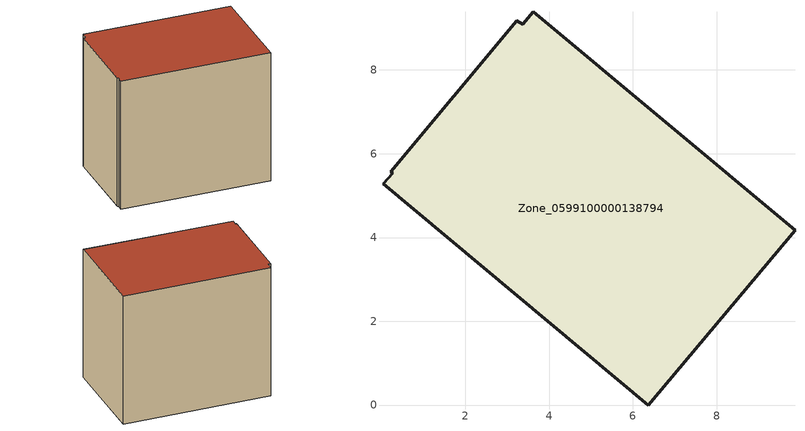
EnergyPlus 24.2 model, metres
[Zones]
Zone_0599100000138794
 floor ground (C_G): 0.21,5.57 3.23,9.17 3.37,9.09 3.62,9.38 9.87,4.18 6.37,0 0.04,5.28 0.26,5.53 z0
 wall outside (C_F): 6.37,0 9.87,4.18 3.62,9.38 3.37,9.09 3.23,9.17 0.21,5.57 0.26,5.53 0.04,5.28 6.37,0 z0:7.38
 roof outside (C_R): 3.62,9.38 3.37,9.09 3.23,9.17 0.21,5.57 0.26,5.53 0.04,5.28 6.37,0 9.87,4.18 z7.38
[BUILDING]
Pand.0599100000138794: North Axis=0; Terrain=City; Loads Convergence Tolerance Value=0.04; Temperature Convergence Tolerance Value=0.4; Solar Distribution=FullExterior; Maximum Number of Warmup Days=25; Minimum Number of Warmup Days=1
[Site:Location]
Rotterdam.The.Hague.AP_ZH_NLD Design_Conditions: Latitude=51.96; Longitude=4.45; Time Zone=1; Elevation=-4.5
[SITE:GROUNDTEMPERATURE:BUILDINGSURFACE]
18, 18, 18, 18, 18, 18, 18, 18, 18, 18, 18, 18
[MATERIAL] Thermal Absorptance=0.9; Solar Absorptance=0.7; Visible Absorptance=0.7
Name | Roughness | Thickness | Conductivity | Density | Specific Heat
G.TC.1946 | MediumSmooth | 0.15 | 1 | 540 | 1210
F.TC.1946 | Rough | 0.3 | 0.857143 | 1920 | 840
R.TC.1946 | MediumRough | 0.2 | 0.909091 | 1500 | 1000
[CONSTRUCTION]
C_G: G.TC.1946
C_F: F.TC.1946
C_R: R.TC.1946
[ZONE]
Zone_0599100000138794: Type=1; Multiplier=1; Ceiling Height=Autocalculate; Volume=Autocalculate; Floor Area=autocalculate; Part of Total Floor Area=Yes
[ZONEINFILTRATION:DESIGNFLOWRATE]
Infil_Zone_0599100000138794: Zone or ZoneList or Space or SpaceList=Zone_0599100000138794; Schedule=AlwaysOn; Design Flow Rate Calculation Method=Flow/Area; Flow Rate per Floor Area=0.003; Constant Term Coefficient=1; Temperature Term Coefficient=0; Velocity Term Coefficient=0; Velocity Squared Term Coefficient=0
[HVACTEMPLATE:ZONE:IDEALLOADSAIRSYSTEM]
Zone_0599100000138794: Maximum Heating Supply Air Temperature=50; Minimum Cooling Supply Air Temperature=13; Maximum Heating Supply Air Humidity Ratio=0.0156; Minimum Cooling Supply Air Humidity Ratio=0.0077; Heating Limit=NoLimit; Cooling Limit=NoLimit; Dehumidification Control Type=ConstantSensibleHeatRatio; Cooling Sensible Heat Ratio=0.7; Dehumidification Setpoint=60; Humidification Control Type=None; Humidification Setpoint=30; Outdoor Air Method=None; Outdoor Air Flow Rate per Person=0.00944; Outdoor Air Flow Rate per Zone Floor Area=0; Outdoor Air Flow Rate per Zone=0; Demand Controlled Ventilation Type=None; Outdoor Air Economizer Type=NoEconomizer; Heat Recovery Type=None; Sensible Heat Recovery Effectiveness=0.7; Latent Heat Recovery Effectiveness=0.65
[ZONECONTROL:THERMOSTAT]
ThermostatControl_Zone_0599100000138794: Zone or ZoneList=Zone_0599100000138794; Control Type Schedule=DualSetpointControlType; Control 1=Thermostat_Zone_0599100000138794; Temperature Difference Between Cutout And Setpoint=0
[THERMOSTATSETPOINT:DUALSETPOINT]
Thermostat_Zone_0599100000138794: Heating Setpoint Temperature Schedule=HeatingSetpoint_Zone_0599100000138794; Cooling Setpoint Temperature Schedule=CoolingSetpoint_Zone_0599100000138794
[SCHEDULE:COMPACT]
HeatingSetpoint_Zone_0599100000138794: Through: 12/31, For: AllDays, Until: 24:00, 21
CoolingSetpoint_Zone_0599100000138794: Through: 12/31, For: AllDays, Until: 24:00, 24
DualSetpointControlType: Through: 12/31, For: AllDays, Until: 24:00, 4
AlwaysOn: Through: 12/31, For: AllDays, Until: 24:00, 1
